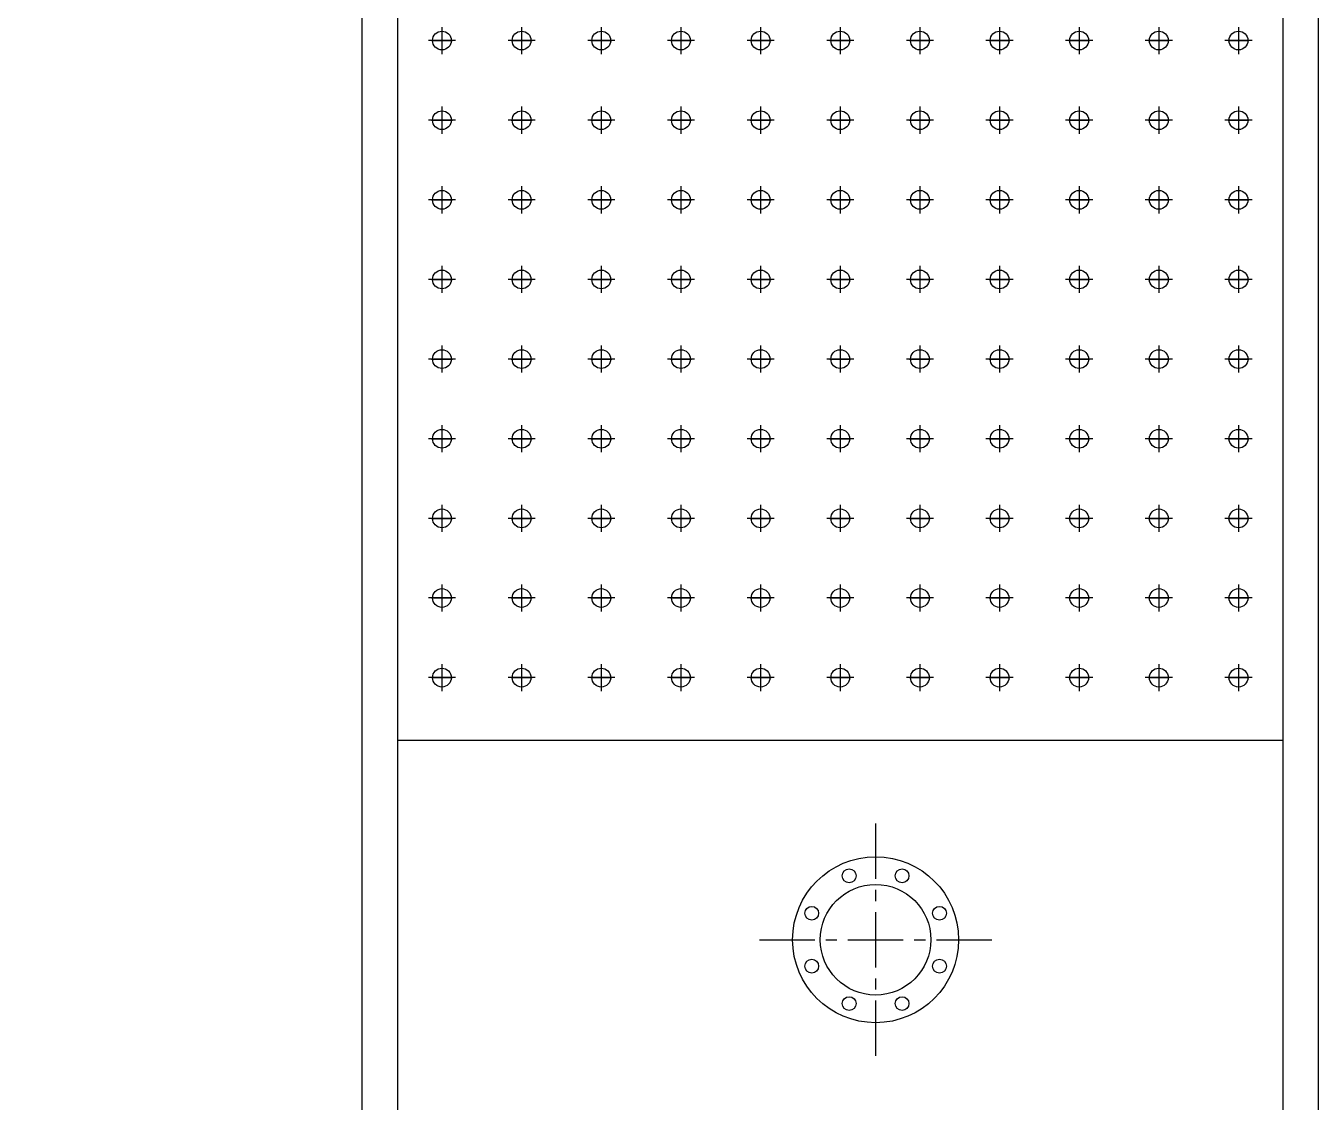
# Model space of a CAD drawing. Header units: millimetres. Extents: x 0 to 16815, y 0 to 11890.
# Drawn here: x 6388 to 7848, y 8823 to 10039 of the extents above; entities that cross this region are included whole.
import ezdxf

# ---------------------------------------------------------------- set-up
doc = ezdxf.new("R2010")
doc.units = ezdxf.units.MM
doc.linetypes.add('CENTER', pattern=[2, 1.25, -0.25, 0.25, -0.25])
doc.layers.add('CENTER', color=1, linetype='CENTER')

msp = doc.modelspace()

# ---------------------------------------------------------------- linework, layer by layer
at = {"color": 3}
for p, q in [((6768.5, 7646.3), (6768.5, 10366.3)), ((6808.5, 7646.3), (6808.5, 10366.3)), ((7808.5, 9231.3), (6808.5, 9231.3))]:
    msp.add_line(p, q, dxfattribs=at)
for points in [[(2448.5, 7606.3), (2448.5, 10406.3), (7848.5, 10406.3), (7848.5, 7606.3)], [(2488.5, 7646.3), (2488.5, 10366.3), (7808.5, 10366.3), (7808.5, 7646.3)]]:
    msp.add_lwpolyline(points, close=True, dxfattribs=at)
for centre in [(6858.5, 10022.5), (6948.5, 10022.5), (7038.5, 10022.5), (7128.5, 10022.5), (7218.5, 10022.5), (7308.5, 10022.5), (7398.5, 10022.5), (7488.5, 10022.5), (7578.5, 10022.5), (7668.5, 10022.5), (7758.5, 10022.5), (6858.5, 9932.5), (6948.5, 9932.5), (7038.5, 9932.5), (7128.5, 9932.5), (7218.5, 9932.5), (7308.5, 9932.5), (7398.5, 9932.5), (7488.5, 9932.5), (7578.5, 9932.5), (7668.5, 9932.5), (7758.5, 9932.5), (6858.5, 9842.5), (6948.5, 9842.5), (7038.5, 9842.5), (7128.5, 9842.5), (7218.5, 9842.5), (7308.5, 9842.5), (7398.5, 9842.5), (7488.5, 9842.5), (7578.5, 9842.5), (7668.5, 9842.5), (7758.5, 9842.5), (6858.5, 9752.5), (6948.5, 9752.5), (7038.5, 9752.5), (7128.5, 9752.5), (7218.5, 9752.5), (7308.5, 9752.5), (7398.5, 9752.5), (7488.5, 9752.5), (7578.5, 9752.5), (7668.5, 9752.5), (7758.5, 9752.5), (6858.5, 9662.5), (6948.5, 9662.5), (7038.5, 9662.5), (7128.5, 9662.5), (7218.5, 9662.5), (7308.5, 9662.5), (7398.5, 9662.5), (7488.5, 9662.5), (7578.5, 9662.5), (7668.5, 9662.5), (7758.5, 9662.5), (6858.5, 9572.5), (6948.5, 9572.5), (7038.5, 9572.5), (7128.5, 9572.5), (7218.5, 9572.5), (7308.5, 9572.5), (7398.5, 9572.5), (7488.5, 9572.5), (7578.5, 9572.5), (7668.5, 9572.5), (7758.5, 9572.5), (6858.5, 9482.5), (6948.5, 9482.5), (7038.5, 9482.5), (7128.5, 9482.5), (7218.5, 9482.5), (7308.5, 9482.5), (7398.5, 9482.5), (7488.5, 9482.5), (7578.5, 9482.5), (7668.5, 9482.5), (7758.5, 9482.5), (6858.5, 9392.5), (6948.5, 9392.5), (7038.5, 9392.5), (7128.5, 9392.5), (7218.5, 9392.5), (7308.5, 9392.5), (7398.5, 9392.5), (7488.5, 9392.5), (7578.5, 9392.5), (7668.5, 9392.5), (7758.5, 9392.5), (6858.5, 9302.5), (6948.5, 9302.5), (7038.5, 9302.5), (7128.5, 9302.5), (7218.5, 9302.5), (7308.5, 9302.5), (7398.5, 9302.5), (7488.5, 9302.5), (7578.5, 9302.5), (7668.5, 9302.5), (7758.5, 9302.5)]:
    msp.add_circle(centre, 10.6)
for centre, radius in [((7348.5, 9006.3), 93.8), ((7318.6, 9078.5), 7.81), ((7378.4, 9078.5), 7.81), ((7348.5, 9006.3), 62.5), ((7276.3, 9036.2), 7.81), ((7420.7, 9036.2), 7.81), ((7276.3, 8976.4), 7.81), ((7420.7, 8976.4), 7.81), ((7318.6, 8934.1), 7.81), ((7378.4, 8934.1), 7.81)]:
    msp.add_circle(centre, radius, dxfattribs=at)
at = {"layer": 'CENTER', "linetype": 'CENTER', "ltscale": 50}
for p, q in [((6858.5, 10037.8), (6858.5, 10007.2)), ((6858.5, 10034.3), (6858.5, 10010.8)), ((6948.5, 10037.8), (6948.5, 10007.2)), ((6948.5, 10034.3), (6948.5, 10010.8)), ((7038.5, 10037.8), (7038.5, 10007.2)), ((7038.5, 10034.3), (7038.5, 10010.8)), ((7128.5, 10037.8), (7128.5, 10007.2)), ((7128.5, 10034.3), (7128.5, 10010.8)), ((7218.5, 10037.8), (7218.5, 10007.2)), ((7218.5, 10034.3), (7218.5, 10010.8)), ((7308.5, 10037.8), (7308.5, 10007.2)), ((7308.5, 10034.3), (7308.5, 10010.8)), ((7398.5, 10037.8), (7398.5, 10007.2)), ((7398.5, 10034.3), (7398.5, 10010.8)), ((7488.5, 10037.8), (7488.5, 10007.2)), ((7488.5, 10034.3), (7488.5, 10010.8)), ((7578.5, 10037.8), (7578.5, 10007.2)), ((7578.5, 10034.3), (7578.5, 10010.8)), ((7668.5, 10037.8), (7668.5, 10007.2)), ((7668.5, 10034.3), (7668.5, 10010.8)), ((7758.5, 10037.8), (7758.5, 10007.2)), ((7758.5, 10034.3), (7758.5, 10010.8)), ((6873.8, 10022.5), (6843.2, 10022.5)), ((6846.7, 10022.5), (6870.3, 10022.5)), ((6870.3, 10022.5), (6846.7, 10022.5)), ((6846.7, 10022.5), (6870.3, 10022.5)), ((6963.8, 10022.5), (6933.2, 10022.5)), ((6936.7, 10022.5), (6960.3, 10022.5)), ((6960.3, 10022.5), (6936.7, 10022.5)), ((6936.7, 10022.5), (6960.3, 10022.5)), ((7053.8, 10022.5), (7023.2, 10022.5)), ((7026.7, 10022.5), (7050.3, 10022.5)), ((7050.3, 10022.5), (7026.7, 10022.5)), ((7026.7, 10022.5), (7050.3, 10022.5)), ((7143.8, 10022.5), (7113.2, 10022.5)), ((7116.7, 10022.5), (7140.3, 10022.5)), ((7140.3, 10022.5), (7116.7, 10022.5)), ((7116.7, 10022.5), (7140.3, 10022.5)), ((7233.8, 10022.5), (7203.2, 10022.5)), ((7206.7, 10022.5), (7230.3, 10022.5)), ((7230.3, 10022.5), (7206.7, 10022.5)), ((7206.7, 10022.5), (7230.3, 10022.5)), ((7323.8, 10022.5), (7293.2, 10022.5)), ((7296.7, 10022.5), (7320.3, 10022.5)), ((7320.3, 10022.5), (7296.7, 10022.5)), ((7296.7, 10022.5), (7320.3, 10022.5)), ((7413.8, 10022.5), (7383.2, 10022.5)), ((7386.7, 10022.5), (7410.3, 10022.5)), ((7410.3, 10022.5), (7386.7, 10022.5)), ((7386.7, 10022.5), (7410.3, 10022.5)), ((7503.8, 10022.5), (7473.2, 10022.5)), ((7476.7, 10022.5), (7500.3, 10022.5)), ((7500.3, 10022.5), (7476.7, 10022.5)), ((7476.7, 10022.5), (7500.3, 10022.5)), ((7593.8, 10022.5), (7563.2, 10022.5)), ((7566.7, 10022.5), (7590.3, 10022.5)), ((7590.3, 10022.5), (7566.7, 10022.5)), ((7566.7, 10022.5), (7590.3, 10022.5)), ((7683.8, 10022.5), (7653.2, 10022.5)), ((7656.7, 10022.5), (7680.3, 10022.5)), ((7680.3, 10022.5), (7656.7, 10022.5)), ((7656.7, 10022.5), (7680.3, 10022.5)), ((7773.8, 10022.5), (7743.2, 10022.5)), ((7746.7, 10022.5), (7770.3, 10022.5)), ((7770.3, 10022.5), (7746.7, 10022.5)), ((7746.7, 10022.5), (7770.3, 10022.5)), ((6858.5, 9947.8), (6858.5, 9917.2)), ((6858.5, 9944.3), (6858.5, 9920.8)), ((6948.5, 9947.8), (6948.5, 9917.2)), ((6948.5, 9944.3), (6948.5, 9920.8)), ((7038.5, 9947.8), (7038.5, 9917.2)), ((7038.5, 9944.3), (7038.5, 9920.8)), ((7128.5, 9947.8), (7128.5, 9917.2)), ((7128.5, 9944.3), (7128.5, 9920.8)), ((7218.5, 9947.8), (7218.5, 9917.2)), ((7218.5, 9944.3), (7218.5, 9920.8)), ((7308.5, 9947.8), (7308.5, 9917.2)), ((7308.5, 9944.3), (7308.5, 9920.8)), ((7398.5, 9947.8), (7398.5, 9917.2)), ((7398.5, 9944.3), (7398.5, 9920.8)), ((7488.5, 9947.8), (7488.5, 9917.2)), ((7488.5, 9944.3), (7488.5, 9920.8)), ((7578.5, 9947.8), (7578.5, 9917.2)), ((7578.5, 9944.3), (7578.5, 9920.8)), ((7668.5, 9947.8), (7668.5, 9917.2)), ((7668.5, 9944.3), (7668.5, 9920.8)), ((7758.5, 9947.8), (7758.5, 9917.2)), ((7758.5, 9944.3), (7758.5, 9920.8)), ((6873.8, 9932.5), (6843.2, 9932.5)), ((6846.7, 9932.5), (6870.3, 9932.5)), ((6870.3, 9932.5), (6846.7, 9932.5)), ((6846.7, 9932.5), (6870.3, 9932.5)), ((6963.8, 9932.5), (6933.2, 9932.5)), ((6936.7, 9932.5), (6960.3, 9932.5)), ((6960.3, 9932.5), (6936.7, 9932.5)), ((6936.7, 9932.5), (6960.3, 9932.5)), ((7053.8, 9932.5), (7023.2, 9932.5)), ((7026.7, 9932.5), (7050.3, 9932.5)), ((7050.3, 9932.5), (7026.7, 9932.5)), ((7026.7, 9932.5), (7050.3, 9932.5)), ((7143.8, 9932.5), (7113.2, 9932.5)), ((7116.7, 9932.5), (7140.3, 9932.5)), ((7140.3, 9932.5), (7116.7, 9932.5)), ((7116.7, 9932.5), (7140.3, 9932.5)), ((7233.8, 9932.5), (7203.2, 9932.5)), ((7206.7, 9932.5), (7230.3, 9932.5)), ((7230.3, 9932.5), (7206.7, 9932.5)), ((7206.7, 9932.5), (7230.3, 9932.5)), ((7323.8, 9932.5), (7293.2, 9932.5)), ((7296.7, 9932.5), (7320.3, 9932.5)), ((7320.3, 9932.5), (7296.7, 9932.5)), ((7296.7, 9932.5), (7320.3, 9932.5)), ((7413.8, 9932.5), (7383.2, 9932.5)), ((7386.7, 9932.5), (7410.3, 9932.5)), ((7410.3, 9932.5), (7386.7, 9932.5)), ((7386.7, 9932.5), (7410.3, 9932.5)), ((7503.8, 9932.5), (7473.2, 9932.5)), ((7476.7, 9932.5), (7500.3, 9932.5)), ((7500.3, 9932.5), (7476.7, 9932.5)), ((7476.7, 9932.5), (7500.3, 9932.5)), ((7593.8, 9932.5), (7563.2, 9932.5)), ((7566.7, 9932.5), (7590.3, 9932.5)), ((7590.3, 9932.5), (7566.7, 9932.5)), ((7566.7, 9932.5), (7590.3, 9932.5)), ((7683.8, 9932.5), (7653.2, 9932.5)), ((7656.7, 9932.5), (7680.3, 9932.5)), ((7680.3, 9932.5), (7656.7, 9932.5)), ((7656.7, 9932.5), (7680.3, 9932.5)), ((7773.8, 9932.5), (7743.2, 9932.5)), ((7746.7, 9932.5), (7770.3, 9932.5)), ((7770.3, 9932.5), (7746.7, 9932.5)), ((7746.7, 9932.5), (7770.3, 9932.5)), ((6858.5, 9857.8), (6858.5, 9827.2)), ((6948.5, 9857.8), (6948.5, 9827.2)), ((7038.5, 9857.8), (7038.5, 9827.2)), ((7128.5, 9857.8), (7128.5, 9827.2)), ((7218.5, 9857.8), (7218.5, 9827.2)), ((7308.5, 9857.8), (7308.5, 9827.2)), ((7398.5, 9857.8), (7398.5, 9827.2)), ((7488.5, 9857.8), (7488.5, 9827.2)), ((7578.5, 9857.8), (7578.5, 9827.2)), ((7668.5, 9857.8), (7668.5, 9827.2)), ((7758.5, 9857.8), (7758.5, 9827.2)), ((6873.8, 9842.5), (6843.2, 9842.5)), ((6846.7, 9842.5), (6870.3, 9842.5)), ((6870.3, 9842.5), (6846.7, 9842.5)), ((6846.7, 9842.5), (6870.3, 9842.5)), ((6858.5, 9854.3), (6858.5, 9830.8)), ((6963.8, 9842.5), (6933.2, 9842.5)), ((6936.7, 9842.5), (6960.3, 9842.5)), ((6960.3, 9842.5), (6936.7, 9842.5)), ((6936.7, 9842.5), (6960.3, 9842.5)), ((6948.5, 9854.3), (6948.5, 9830.8)), ((7053.8, 9842.5), (7023.2, 9842.5)), ((7026.7, 9842.5), (7050.3, 9842.5)), ((7050.3, 9842.5), (7026.7, 9842.5)), ((7026.7, 9842.5), (7050.3, 9842.5)), ((7038.5, 9854.3), (7038.5, 9830.8)), ((7143.8, 9842.5), (7113.2, 9842.5)), ((7116.7, 9842.5), (7140.3, 9842.5)), ((7140.3, 9842.5), (7116.7, 9842.5)), ((7116.7, 9842.5), (7140.3, 9842.5)), ((7128.5, 9854.3), (7128.5, 9830.8)), ((7233.8, 9842.5), (7203.2, 9842.5)), ((7206.7, 9842.5), (7230.3, 9842.5)), ((7230.3, 9842.5), (7206.7, 9842.5)), ((7206.7, 9842.5), (7230.3, 9842.5)), ((7218.5, 9854.3), (7218.5, 9830.8)), ((7323.8, 9842.5), (7293.2, 9842.5)), ((7296.7, 9842.5), (7320.3, 9842.5)), ((7320.3, 9842.5), (7296.7, 9842.5)), ((7296.7, 9842.5), (7320.3, 9842.5)), ((7308.5, 9854.3), (7308.5, 9830.8)), ((7413.8, 9842.5), (7383.2, 9842.5)), ((7386.7, 9842.5), (7410.3, 9842.5)), ((7410.3, 9842.5), (7386.7, 9842.5)), ((7386.7, 9842.5), (7410.3, 9842.5)), ((7398.5, 9854.3), (7398.5, 9830.8)), ((7503.8, 9842.5), (7473.2, 9842.5)), ((7476.7, 9842.5), (7500.3, 9842.5)), ((7500.3, 9842.5), (7476.7, 9842.5)), ((7476.7, 9842.5), (7500.3, 9842.5)), ((7488.5, 9854.3), (7488.5, 9830.8)), ((7593.8, 9842.5), (7563.2, 9842.5)), ((7566.7, 9842.5), (7590.3, 9842.5)), ((7590.3, 9842.5), (7566.7, 9842.5)), ((7566.7, 9842.5), (7590.3, 9842.5)), ((7578.5, 9854.3), (7578.5, 9830.8)), ((7683.8, 9842.5), (7653.2, 9842.5)), ((7656.7, 9842.5), (7680.3, 9842.5)), ((7680.3, 9842.5), (7656.7, 9842.5)), ((7656.7, 9842.5), (7680.3, 9842.5)), ((7668.5, 9854.3), (7668.5, 9830.8)), ((7773.8, 9842.5), (7743.2, 9842.5)), ((7746.7, 9842.5), (7770.3, 9842.5)), ((7770.3, 9842.5), (7746.7, 9842.5)), ((7746.7, 9842.5), (7770.3, 9842.5)), ((7758.5, 9854.3), (7758.5, 9830.8)), ((6858.5, 9767.8), (6858.5, 9737.2)), ((6858.5, 9764.3), (6858.5, 9740.8)), ((6948.5, 9767.8), (6948.5, 9737.2)), ((6948.5, 9764.3), (6948.5, 9740.8)), ((7038.5, 9767.8), (7038.5, 9737.2)), ((7038.5, 9764.3), (7038.5, 9740.8)), ((7128.5, 9767.8), (7128.5, 9737.2)), ((7128.5, 9764.3), (7128.5, 9740.8)), ((7218.5, 9767.8), (7218.5, 9737.2)), ((7218.5, 9764.3), (7218.5, 9740.8)), ((7308.5, 9767.8), (7308.5, 9737.2)), ((7308.5, 9764.3), (7308.5, 9740.8)), ((7398.5, 9767.8), (7398.5, 9737.2)), ((7398.5, 9764.3), (7398.5, 9740.8)), ((7488.5, 9767.8), (7488.5, 9737.2)), ((7488.5, 9764.3), (7488.5, 9740.8)), ((7578.5, 9767.8), (7578.5, 9737.2)), ((7578.5, 9764.3), (7578.5, 9740.8)), ((7668.5, 9767.8), (7668.5, 9737.2)), ((7668.5, 9764.3), (7668.5, 9740.8)), ((7758.5, 9767.8), (7758.5, 9737.2)), ((7758.5, 9764.3), (7758.5, 9740.8)), ((6873.8, 9752.5), (6843.2, 9752.5)), ((6846.7, 9752.5), (6870.3, 9752.5)), ((6870.3, 9752.5), (6846.7, 9752.5)), ((6846.7, 9752.5), (6870.3, 9752.5)), ((6963.8, 9752.5), (6933.2, 9752.5)), ((6936.7, 9752.5), (6960.3, 9752.5)), ((6960.3, 9752.5), (6936.7, 9752.5)), ((6936.7, 9752.5), (6960.3, 9752.5)), ((7053.8, 9752.5), (7023.2, 9752.5)), ((7026.7, 9752.5), (7050.3, 9752.5)), ((7050.3, 9752.5), (7026.7, 9752.5)), ((7026.7, 9752.5), (7050.3, 9752.5)), ((7143.8, 9752.5), (7113.2, 9752.5)), ((7116.7, 9752.5), (7140.3, 9752.5)), ((7140.3, 9752.5), (7116.7, 9752.5)), ((7116.7, 9752.5), (7140.3, 9752.5)), ((7233.8, 9752.5), (7203.2, 9752.5)), ((7206.7, 9752.5), (7230.3, 9752.5)), ((7230.3, 9752.5), (7206.7, 9752.5)), ((7206.7, 9752.5), (7230.3, 9752.5)), ((7323.8, 9752.5), (7293.2, 9752.5)), ((7296.7, 9752.5), (7320.3, 9752.5)), ((7320.3, 9752.5), (7296.7, 9752.5)), ((7296.7, 9752.5), (7320.3, 9752.5)), ((7413.8, 9752.5), (7383.2, 9752.5)), ((7386.7, 9752.5), (7410.3, 9752.5)), ((7410.3, 9752.5), (7386.7, 9752.5)), ((7386.7, 9752.5), (7410.3, 9752.5)), ((7503.8, 9752.5), (7473.2, 9752.5)), ((7476.7, 9752.5), (7500.3, 9752.5)), ((7500.3, 9752.5), (7476.7, 9752.5)), ((7476.7, 9752.5), (7500.3, 9752.5)), ((7593.8, 9752.5), (7563.2, 9752.5)), ((7566.7, 9752.5), (7590.3, 9752.5)), ((7590.3, 9752.5), (7566.7, 9752.5)), ((7566.7, 9752.5), (7590.3, 9752.5)), ((7683.8, 9752.5), (7653.2, 9752.5)), ((7656.7, 9752.5), (7680.3, 9752.5)), ((7680.3, 9752.5), (7656.7, 9752.5)), ((7656.7, 9752.5), (7680.3, 9752.5)), ((7773.8, 9752.5), (7743.2, 9752.5)), ((7746.7, 9752.5), (7770.3, 9752.5)), ((7770.3, 9752.5), (7746.7, 9752.5)), ((7746.7, 9752.5), (7770.3, 9752.5)), ((6858.5, 9677.8), (6858.5, 9647.2)), ((6858.5, 9674.3), (6858.5, 9650.8)), ((6948.5, 9677.8), (6948.5, 9647.2)), ((6948.5, 9674.3), (6948.5, 9650.8)), ((7038.5, 9677.8), (7038.5, 9647.2)), ((7038.5, 9674.3), (7038.5, 9650.8)), ((7128.5, 9677.8), (7128.5, 9647.2)), ((7128.5, 9674.3), (7128.5, 9650.8)), ((7218.5, 9677.8), (7218.5, 9647.2)), ((7218.5, 9674.3), (7218.5, 9650.8)), ((7308.5, 9677.8), (7308.5, 9647.2)), ((7308.5, 9674.3), (7308.5, 9650.8)), ((7398.5, 9677.8), (7398.5, 9647.2)), ((7398.5, 9674.3), (7398.5, 9650.8)), ((7488.5, 9677.8), (7488.5, 9647.2)), ((7488.5, 9674.3), (7488.5, 9650.8)), ((7578.5, 9677.8), (7578.5, 9647.2)), ((7578.5, 9674.3), (7578.5, 9650.8)), ((7668.5, 9677.8), (7668.5, 9647.2)), ((7668.5, 9674.3), (7668.5, 9650.8)), ((7758.5, 9677.8), (7758.5, 9647.2)), ((7758.5, 9674.3), (7758.5, 9650.8)), ((6873.8, 9662.5), (6843.2, 9662.5)), ((6846.7, 9662.5), (6870.3, 9662.5)), ((6870.3, 9662.5), (6846.7, 9662.5)), ((6846.7, 9662.5), (6870.3, 9662.5)), ((6963.8, 9662.5), (6933.2, 9662.5)), ((6936.7, 9662.5), (6960.3, 9662.5)), ((6960.3, 9662.5), (6936.7, 9662.5)), ((6936.7, 9662.5), (6960.3, 9662.5)), ((7053.8, 9662.5), (7023.2, 9662.5)), ((7026.7, 9662.5), (7050.3, 9662.5)), ((7050.3, 9662.5), (7026.7, 9662.5)), ((7026.7, 9662.5), (7050.3, 9662.5)), ((7143.8, 9662.5), (7113.2, 9662.5)), ((7116.7, 9662.5), (7140.3, 9662.5)), ((7140.3, 9662.5), (7116.7, 9662.5)), ((7116.7, 9662.5), (7140.3, 9662.5)), ((7233.8, 9662.5), (7203.2, 9662.5)), ((7206.7, 9662.5), (7230.3, 9662.5)), ((7230.3, 9662.5), (7206.7, 9662.5)), ((7206.7, 9662.5), (7230.3, 9662.5)), ((7323.8, 9662.5), (7293.2, 9662.5)), ((7296.7, 9662.5), (7320.3, 9662.5)), ((7320.3, 9662.5), (7296.7, 9662.5)), ((7296.7, 9662.5), (7320.3, 9662.5)), ((7413.8, 9662.5), (7383.2, 9662.5)), ((7386.7, 9662.5), (7410.3, 9662.5)), ((7410.3, 9662.5), (7386.7, 9662.5)), ((7386.7, 9662.5), (7410.3, 9662.5)), ((7503.8, 9662.5), (7473.2, 9662.5)), ((7476.7, 9662.5), (7500.3, 9662.5)), ((7500.3, 9662.5), (7476.7, 9662.5)), ((7476.7, 9662.5), (7500.3, 9662.5)), ((7593.8, 9662.5), (7563.2, 9662.5)), ((7566.7, 9662.5), (7590.3, 9662.5)), ((7590.3, 9662.5), (7566.7, 9662.5)), ((7566.7, 9662.5), (7590.3, 9662.5)), ((7683.8, 9662.5), (7653.2, 9662.5)), ((7656.7, 9662.5), (7680.3, 9662.5)), ((7680.3, 9662.5), (7656.7, 9662.5)), ((7656.7, 9662.5), (7680.3, 9662.5)), ((7773.8, 9662.5), (7743.2, 9662.5)), ((7746.7, 9662.5), (7770.3, 9662.5)), ((7770.3, 9662.5), (7746.7, 9662.5)), ((7746.7, 9662.5), (7770.3, 9662.5)), ((6858.5, 9587.8), (6858.5, 9557.2)), ((6858.5, 9584.3), (6858.5, 9560.8)), ((6948.5, 9587.8), (6948.5, 9557.2)), ((6948.5, 9584.3), (6948.5, 9560.8)), ((7038.5, 9587.8), (7038.5, 9557.2)), ((7038.5, 9584.3), (7038.5, 9560.8)), ((7128.5, 9587.8), (7128.5, 9557.2)), ((7128.5, 9584.3), (7128.5, 9560.8)), ((7218.5, 9587.8), (7218.5, 9557.2)), ((7218.5, 9584.3), (7218.5, 9560.8)), ((7308.5, 9587.8), (7308.5, 9557.2)), ((7308.5, 9584.3), (7308.5, 9560.8)), ((7398.5, 9587.8), (7398.5, 9557.2)), ((7398.5, 9584.3), (7398.5, 9560.8)), ((7488.5, 9587.8), (7488.5, 9557.2)), ((7488.5, 9584.3), (7488.5, 9560.8)), ((7578.5, 9587.8), (7578.5, 9557.2)), ((7578.5, 9584.3), (7578.5, 9560.8)), ((7668.5, 9587.8), (7668.5, 9557.2)), ((7668.5, 9584.3), (7668.5, 9560.8)), ((7758.5, 9587.8), (7758.5, 9557.2)), ((7758.5, 9584.3), (7758.5, 9560.8)), ((6873.8, 9572.5), (6843.2, 9572.5)), ((6846.7, 9572.5), (6870.3, 9572.5)), ((6870.3, 9572.5), (6846.7, 9572.5)), ((6846.7, 9572.5), (6870.3, 9572.5)), ((6963.8, 9572.5), (6933.2, 9572.5)), ((6936.7, 9572.5), (6960.3, 9572.5)), ((6960.3, 9572.5), (6936.7, 9572.5)), ((6936.7, 9572.5), (6960.3, 9572.5)), ((7053.8, 9572.5), (7023.2, 9572.5)), ((7026.7, 9572.5), (7050.3, 9572.5)), ((7050.3, 9572.5), (7026.7, 9572.5)), ((7026.7, 9572.5), (7050.3, 9572.5)), ((7143.8, 9572.5), (7113.2, 9572.5)), ((7116.7, 9572.5), (7140.3, 9572.5)), ((7140.3, 9572.5), (7116.7, 9572.5)), ((7116.7, 9572.5), (7140.3, 9572.5)), ((7233.8, 9572.5), (7203.2, 9572.5)), ((7206.7, 9572.5), (7230.3, 9572.5)), ((7230.3, 9572.5), (7206.7, 9572.5)), ((7206.7, 9572.5), (7230.3, 9572.5)), ((7323.8, 9572.5), (7293.2, 9572.5)), ((7296.7, 9572.5), (7320.3, 9572.5)), ((7320.3, 9572.5), (7296.7, 9572.5)), ((7296.7, 9572.5), (7320.3, 9572.5)), ((7413.8, 9572.5), (7383.2, 9572.5)), ((7386.7, 9572.5), (7410.3, 9572.5)), ((7410.3, 9572.5), (7386.7, 9572.5)), ((7386.7, 9572.5), (7410.3, 9572.5)), ((7503.8, 9572.5), (7473.2, 9572.5)), ((7476.7, 9572.5), (7500.3, 9572.5)), ((7500.3, 9572.5), (7476.7, 9572.5)), ((7476.7, 9572.5), (7500.3, 9572.5)), ((7593.8, 9572.5), (7563.2, 9572.5)), ((7566.7, 9572.5), (7590.3, 9572.5)), ((7590.3, 9572.5), (7566.7, 9572.5)), ((7566.7, 9572.5), (7590.3, 9572.5)), ((7683.8, 9572.5), (7653.2, 9572.5)), ((7656.7, 9572.5), (7680.3, 9572.5)), ((7680.3, 9572.5), (7656.7, 9572.5)), ((7656.7, 9572.5), (7680.3, 9572.5)), ((7773.8, 9572.5), (7743.2, 9572.5)), ((7746.7, 9572.5), (7770.3, 9572.5)), ((7770.3, 9572.5), (7746.7, 9572.5)), ((7746.7, 9572.5), (7770.3, 9572.5)), ((6858.5, 9497.8), (6858.5, 9467.2)), ((6858.5, 9494.3), (6858.5, 9470.8)), ((6948.5, 9497.8), (6948.5, 9467.2)), ((6948.5, 9494.3), (6948.5, 9470.8)), ((7038.5, 9497.8), (7038.5, 9467.2)), ((7038.5, 9494.3), (7038.5, 9470.8)), ((7128.5, 9497.8), (7128.5, 9467.2)), ((7128.5, 9494.3), (7128.5, 9470.8)), ((7218.5, 9497.8), (7218.5, 9467.2)), ((7218.5, 9494.3), (7218.5, 9470.8)), ((7308.5, 9497.8), (7308.5, 9467.2)), ((7308.5, 9494.3), (7308.5, 9470.8)), ((7398.5, 9497.8), (7398.5, 9467.2)), ((7398.5, 9494.3), (7398.5, 9470.8)), ((7488.5, 9497.8), (7488.5, 9467.2)), ((7488.5, 9494.3), (7488.5, 9470.8)), ((7578.5, 9497.8), (7578.5, 9467.2)), ((7578.5, 9494.3), (7578.5, 9470.8)), ((7668.5, 9497.8), (7668.5, 9467.2)), ((7668.5, 9494.3), (7668.5, 9470.8)), ((7758.5, 9497.8), (7758.5, 9467.2)), ((7758.5, 9494.3), (7758.5, 9470.8)), ((6873.8, 9482.5), (6843.2, 9482.5)), ((6846.7, 9482.5), (6870.3, 9482.5)), ((6870.3, 9482.5), (6846.7, 9482.5)), ((6846.7, 9482.5), (6870.3, 9482.5)), ((6963.8, 9482.5), (6933.2, 9482.5)), ((6936.7, 9482.5), (6960.3, 9482.5)), ((6960.3, 9482.5), (6936.7, 9482.5)), ((6936.7, 9482.5), (6960.3, 9482.5)), ((7053.8, 9482.5), (7023.2, 9482.5)), ((7026.7, 9482.5), (7050.3, 9482.5)), ((7050.3, 9482.5), (7026.7, 9482.5)), ((7026.7, 9482.5), (7050.3, 9482.5)), ((7143.8, 9482.5), (7113.2, 9482.5)), ((7116.7, 9482.5), (7140.3, 9482.5)), ((7140.3, 9482.5), (7116.7, 9482.5)), ((7116.7, 9482.5), (7140.3, 9482.5)), ((7233.8, 9482.5), (7203.2, 9482.5)), ((7206.7, 9482.5), (7230.3, 9482.5)), ((7230.3, 9482.5), (7206.7, 9482.5)), ((7206.7, 9482.5), (7230.3, 9482.5)), ((7323.8, 9482.5), (7293.2, 9482.5)), ((7296.7, 9482.5), (7320.3, 9482.5)), ((7320.3, 9482.5), (7296.7, 9482.5)), ((7296.7, 9482.5), (7320.3, 9482.5)), ((7413.8, 9482.5), (7383.2, 9482.5)), ((7386.7, 9482.5), (7410.3, 9482.5)), ((7410.3, 9482.5), (7386.7, 9482.5)), ((7386.7, 9482.5), (7410.3, 9482.5)), ((7503.8, 9482.5), (7473.2, 9482.5)), ((7476.7, 9482.5), (7500.3, 9482.5)), ((7500.3, 9482.5), (7476.7, 9482.5)), ((7476.7, 9482.5), (7500.3, 9482.5)), ((7593.8, 9482.5), (7563.2, 9482.5)), ((7566.7, 9482.5), (7590.3, 9482.5)), ((7590.3, 9482.5), (7566.7, 9482.5)), ((7566.7, 9482.5), (7590.3, 9482.5)), ((7683.8, 9482.5), (7653.2, 9482.5)), ((7656.7, 9482.5), (7680.3, 9482.5)), ((7680.3, 9482.5), (7656.7, 9482.5)), ((7656.7, 9482.5), (7680.3, 9482.5)), ((7773.8, 9482.5), (7743.2, 9482.5)), ((7746.7, 9482.5), (7770.3, 9482.5)), ((7770.3, 9482.5), (7746.7, 9482.5)), ((7746.7, 9482.5), (7770.3, 9482.5)), ((6858.5, 9407.8), (6858.5, 9377.2)), ((6858.5, 9404.3), (6858.5, 9380.8)), ((6948.5, 9407.8), (6948.5, 9377.2)), ((6948.5, 9404.3), (6948.5, 9380.8)), ((7038.5, 9407.8), (7038.5, 9377.2)), ((7038.5, 9404.3), (7038.5, 9380.8)), ((7128.5, 9407.8), (7128.5, 9377.2)), ((7128.5, 9404.3), (7128.5, 9380.8)), ((7218.5, 9407.8), (7218.5, 9377.2)), ((7218.5, 9404.3), (7218.5, 9380.8)), ((7308.5, 9407.8), (7308.5, 9377.2)), ((7308.5, 9404.3), (7308.5, 9380.8)), ((7398.5, 9407.8), (7398.5, 9377.2)), ((7398.5, 9404.3), (7398.5, 9380.8)), ((7488.5, 9407.8), (7488.5, 9377.2)), ((7488.5, 9404.3), (7488.5, 9380.8)), ((7578.5, 9407.8), (7578.5, 9377.2)), ((7578.5, 9404.3), (7578.5, 9380.8)), ((7668.5, 9407.8), (7668.5, 9377.2)), ((7668.5, 9404.3), (7668.5, 9380.8)), ((7758.5, 9407.8), (7758.5, 9377.2)), ((7758.5, 9404.3), (7758.5, 9380.8)), ((6873.8, 9392.5), (6843.2, 9392.5)), ((6846.7, 9392.5), (6870.3, 9392.5)), ((6870.3, 9392.5), (6846.7, 9392.5)), ((6846.7, 9392.5), (6870.3, 9392.5)), ((6963.8, 9392.5), (6933.2, 9392.5)), ((6936.7, 9392.5), (6960.3, 9392.5)), ((6960.3, 9392.5), (6936.7, 9392.5)), ((6936.7, 9392.5), (6960.3, 9392.5)), ((7053.8, 9392.5), (7023.2, 9392.5)), ((7026.7, 9392.5), (7050.3, 9392.5)), ((7050.3, 9392.5), (7026.7, 9392.5)), ((7026.7, 9392.5), (7050.3, 9392.5)), ((7143.8, 9392.5), (7113.2, 9392.5)), ((7116.7, 9392.5), (7140.3, 9392.5)), ((7140.3, 9392.5), (7116.7, 9392.5)), ((7116.7, 9392.5), (7140.3, 9392.5)), ((7233.8, 9392.5), (7203.2, 9392.5)), ((7206.7, 9392.5), (7230.3, 9392.5)), ((7230.3, 9392.5), (7206.7, 9392.5)), ((7206.7, 9392.5), (7230.3, 9392.5)), ((7323.8, 9392.5), (7293.2, 9392.5)), ((7296.7, 9392.5), (7320.3, 9392.5)), ((7320.3, 9392.5), (7296.7, 9392.5)), ((7296.7, 9392.5), (7320.3, 9392.5)), ((7413.8, 9392.5), (7383.2, 9392.5)), ((7386.7, 9392.5), (7410.3, 9392.5)), ((7410.3, 9392.5), (7386.7, 9392.5)), ((7386.7, 9392.5), (7410.3, 9392.5)), ((7503.8, 9392.5), (7473.2, 9392.5)), ((7476.7, 9392.5), (7500.3, 9392.5)), ((7500.3, 9392.5), (7476.7, 9392.5)), ((7476.7, 9392.5), (7500.3, 9392.5)), ((7593.8, 9392.5), (7563.2, 9392.5)), ((7566.7, 9392.5), (7590.3, 9392.5)), ((7590.3, 9392.5), (7566.7, 9392.5)), ((7566.7, 9392.5), (7590.3, 9392.5)), ((7683.8, 9392.5), (7653.2, 9392.5)), ((7656.7, 9392.5), (7680.3, 9392.5)), ((7680.3, 9392.5), (7656.7, 9392.5)), ((7656.7, 9392.5), (7680.3, 9392.5)), ((7773.8, 9392.5), (7743.2, 9392.5)), ((7746.7, 9392.5), (7770.3, 9392.5)), ((7770.3, 9392.5), (7746.7, 9392.5)), ((7746.7, 9392.5), (7770.3, 9392.5)), ((6858.5, 9317.8), (6858.5, 9287.2)), ((6948.5, 9317.8), (6948.5, 9287.2)), ((7038.5, 9317.8), (7038.5, 9287.2)), ((7128.5, 9317.8), (7128.5, 9287.2)), ((7218.5, 9317.8), (7218.5, 9287.2)), ((7308.5, 9317.8), (7308.5, 9287.2)), ((7398.5, 9317.8), (7398.5, 9287.2)), ((7488.5, 9317.8), (7488.5, 9287.2)), ((7578.5, 9317.8), (7578.5, 9287.2)), ((7668.5, 9317.8), (7668.5, 9287.2)), ((7758.5, 9317.8), (7758.5, 9287.2)), ((6873.8, 9302.5), (6843.2, 9302.5)), ((6846.7, 9302.5), (6870.3, 9302.5)), ((6870.3, 9302.5), (6846.7, 9302.5)), ((6846.7, 9302.5), (6870.3, 9302.5)), ((6858.5, 9314.3), (6858.5, 9290.8)), ((6963.8, 9302.5), (6933.2, 9302.5)), ((6936.7, 9302.5), (6960.3, 9302.5)), ((6960.3, 9302.5), (6936.7, 9302.5)), ((6936.7, 9302.5), (6960.3, 9302.5)), ((6948.5, 9314.3), (6948.5, 9290.8)), ((7053.8, 9302.5), (7023.2, 9302.5)), ((7026.7, 9302.5), (7050.3, 9302.5)), ((7050.3, 9302.5), (7026.7, 9302.5)), ((7026.7, 9302.5), (7050.3, 9302.5)), ((7038.5, 9314.3), (7038.5, 9290.8)), ((7143.8, 9302.5), (7113.2, 9302.5)), ((7116.7, 9302.5), (7140.3, 9302.5)), ((7140.3, 9302.5), (7116.7, 9302.5)), ((7116.7, 9302.5), (7140.3, 9302.5)), ((7128.5, 9314.3), (7128.5, 9290.8)), ((7233.8, 9302.5), (7203.2, 9302.5)), ((7206.7, 9302.5), (7230.3, 9302.5)), ((7230.3, 9302.5), (7206.7, 9302.5)), ((7206.7, 9302.5), (7230.3, 9302.5)), ((7218.5, 9314.3), (7218.5, 9290.8)), ((7323.8, 9302.5), (7293.2, 9302.5)), ((7296.7, 9302.5), (7320.3, 9302.5)), ((7320.3, 9302.5), (7296.7, 9302.5)), ((7296.7, 9302.5), (7320.3, 9302.5)), ((7308.5, 9314.3), (7308.5, 9290.8)), ((7413.8, 9302.5), (7383.2, 9302.5)), ((7386.7, 9302.5), (7410.3, 9302.5)), ((7410.3, 9302.5), (7386.7, 9302.5)), ((7386.7, 9302.5), (7410.3, 9302.5)), ((7398.5, 9314.3), (7398.5, 9290.8)), ((7503.8, 9302.5), (7473.2, 9302.5)), ((7476.7, 9302.5), (7500.3, 9302.5)), ((7500.3, 9302.5), (7476.7, 9302.5)), ((7476.7, 9302.5), (7500.3, 9302.5)), ((7488.5, 9314.3), (7488.5, 9290.8)), ((7593.8, 9302.5), (7563.2, 9302.5)), ((7566.7, 9302.5), (7590.3, 9302.5)), ((7590.3, 9302.5), (7566.7, 9302.5)), ((7566.7, 9302.5), (7590.3, 9302.5)), ((7578.5, 9314.3), (7578.5, 9290.8)), ((7683.8, 9302.5), (7653.2, 9302.5)), ((7656.7, 9302.5), (7680.3, 9302.5)), ((7680.3, 9302.5), (7656.7, 9302.5)), ((7656.7, 9302.5), (7680.3, 9302.5)), ((7668.5, 9314.3), (7668.5, 9290.8)), ((7773.8, 9302.5), (7743.2, 9302.5)), ((7746.7, 9302.5), (7770.3, 9302.5)), ((7770.3, 9302.5), (7746.7, 9302.5)), ((7746.7, 9302.5), (7770.3, 9302.5)), ((7758.5, 9314.3), (7758.5, 9290.8)), ((7348.5, 9137.5), (7348.5, 8875)), ((7217.2, 9006.3), (7479.7, 9006.3))]:
    msp.add_line(p, q, dxfattribs=at)

doc.saveas('drawing.dxf')
